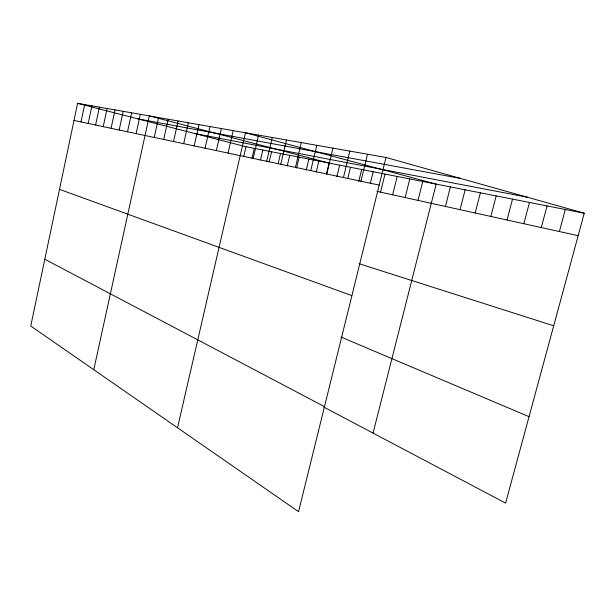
<?xml version="1.0" encoding="UTF-8"?>
<svg xmlns="http://www.w3.org/2000/svg" width="615" height="615" viewBox="0 0 615 615"><rect width="100%" height="100%" fill="white"/><g stroke="black" fill="none" stroke-linecap="round" stroke-linejoin="round"><path stroke-width="0.92" d="M386.02 157.463L77.613 103.32L30.75 326.012L298.544 511.68L386.02 157.463L584.25 213.221L505.599 503.093L323.682 407.022M80.996 121.924L84.662 104.558M88.191 123.454L91.927 105.834M95.594 125.022L99.399 107.148M103.22 126.636L107.095 108.501M111.077 128.297L115.028 109.893M119.172 130.011L123.208 111.323M127.52 131.787L131.641 112.806M136.138 133.609L140.335 114.336M93.772 369.7L149.322 115.912L329.117 163.083L326.342 174.599M154.219 137.437L158.593 117.542M163.713 139.451L168.187 119.225M173.522 141.527L178.096 120.963M183.677 143.679L188.351 122.762M194.186 145.909L198.968 124.63M205.072 148.215L209.961 126.559M216.349 150.606L221.362 128.558M228.05 153.081L233.185 130.634M177.527 427.779L245.446 132.786L436.158 184.116L373.051 433.098M243.748 156.441L245.985 146.739L584.25 213.221M252.019 158.193L254.287 148.376M253.18 158.409L258.584 135.092M260.499 159.992L262.813 150.052M266.702 161.268L272.253 137.491M269.201 161.83L271.553 151.767M278.126 163.721L280.517 153.527M280.778 164.251L286.482 139.989M287.213 165.981L289.726 155.341M295.454 167.365L301.319 142.595M296.622 167.98L299.174 157.194M306.278 170.024L308.884 159.101M310.76 170.601L316.794 145.317M316.21 172.138L318.862 161.061M326.742 173.991L332.953 148.154M336.836 176.828L339.664 165.151M343.439 177.527L349.843 151.113M347.852 178.219L350.512 167.288M358.737 181.494L361.674 169.479M360.905 181.225L367.516 154.219M370.322 183.316L373.174 171.739M380.539 192.141L385.013 174.068M392.647 194.809L397.213 176.459M405.131 197.561L409.79 178.934M418.008 200.398L422.766 181.487M445.429 206.44L450.411 186.914M460.051 209.661L465.148 189.812M475.172 212.99L480.392 192.81M490.824 216.442L496.174 195.908M507.044 220.016L512.526 199.122M523.849 223.714L529.477 202.458M541.277 227.558L547.058 205.91M559.366 231.54L565.3 209.492M138.06 118.91L460.55 178.427M195.101 133.616L527.347 197.215M74.008 120.448L379.194 185.1M376.926 191.342L578.154 235.683M77.613 103.32L245.985 146.739M359.06 263.712L553.708 325.789M59.501 189.358L351.895 295.646M340.956 337.035L529.046 416.686M44.803 259.246L324.482 406.646"/></g></svg>
